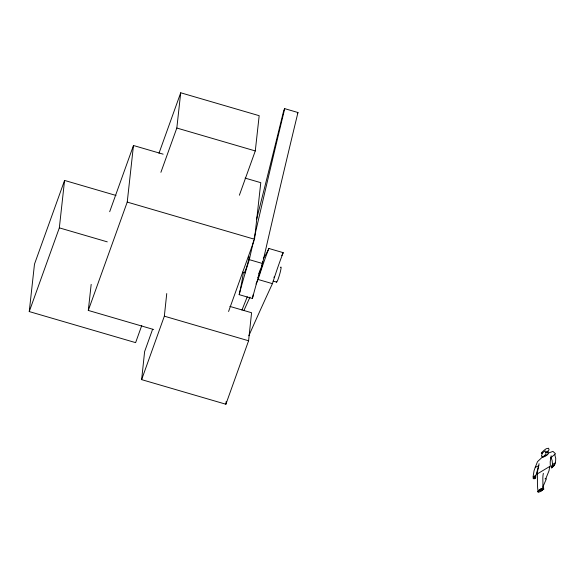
<?xml version="1.0" encoding="UTF-8"?>
<svg xmlns="http://www.w3.org/2000/svg" width="585" height="585" viewBox="0 0 585 585"><rect width="100%" height="100%" fill="white"/><g stroke="black" fill="none" stroke-linecap="round" stroke-linejoin="round"><path stroke-width="0.88" d="M543.326 473.302C542.105 478.793 543.765 484.526 542.193 489.857L540.891 490.756L541.988 490.23L541.812 488.936C540.503 488.819 537.015 491.144 538.529 492.219L540.423 491.532L543.823 489.009L542.471 489.06M537.308 473.887C537.63 479.583 537.059 485.243 537.995 490.822L537.688 491.692L539.582 489.565L541.461 488.585L541.988 488.738L541.41 490.15M551.136 455.773L550.2 461.814L550.317 466.194L549.732 466.457L549.008 470.793L545.79 478.713M229.861 306.401L251.579 312.741L248.588 340.777L225.883 404.235L141.629 379.628L144.619 351.592L152.597 329.296M141.629 379.628L164.341 316.178L166.747 293.568M225.883 404.235L226.168 401.522M141.745 325.545L135.61 342.635L29.25 311.571L34.486 264.149L64.569 180.436L116.005 195.456M29.25 311.571L59.334 227.858L64.569 180.436M153.694 329.523L88.298 310.43L91.172 284.383M88.298 310.43L127.23 202.088L133.475 145.504L163.12 154.162M160.904 172.319L176.824 128.027L180.714 92.781L259.177 115.691L255.287 150.937L239.367 195.236M228.574 311.491L254.533 239.265L260.778 182.681L245.086 178.096M549.732 466.457L536.986 474.113L539.077 463.715M554.755 454.399L555.75 458.647L555.472 462.867L554.836 464.453C553.227 466.735 549.191 470.611 553.132 465.353L553.059 464.856L551.136 467.166L552.701 464.315M537.937 491.861L538.032 491.422M554.602 464.775L553.505 466.289M109.688 211.711L133.475 145.504M158.981 153.263L180.714 92.781M538.843 465.755L535.268 467.269L534.061 470.728L533.067 476.929L535.962 475.21L538.719 465.821M533.403 476.724L533.089 478.267L533.849 478.844L535.092 478.545M243.309 272.764A73.059 7.568 -73.7 0 1 239.177 294.65L252.398 298.511A73.059 7.568 -73.7 0 1 262.519 263.513A1647.85 170.659 -73.7 0 1 297.962 112.517L284.734 108.656L283.798 110.309A1647.85 170.659 -73.7 0 1 256.61 219.148M297.334 113.622L297.962 112.517M546.47 452.775C549.176 451.159 546.734 449.989 546.112 452.827L545.622 453.265L545.22 450.801L542.2 453.112L541.864 454.976C540.935 456.87 541.571 455.715 542.288 456.688C542.741 457.843 545.088 454.845 545.615 454.435M554.119 464.98L551.721 467.737M542.302 457.119C544.116 457.463 549.432 453.982 547.984 453.061L547.831 452.176L549.044 449.609L548.518 448.234L546.229 448.724L544.145 450.253L541.469 452.724L541.344 453.594L542.2 453.112M538.046 491.934L540.218 489.945L541.776 489.623M541.403 490.866L541.842 490.486M542.405 457.046L537.505 461.66L535.268 467.269M547.743 454.326L542.478 457.141M541.981 490.135L543.823 489.009M550.792 457.806L555.472 453.755L552.957 451.408L548.321 453.082M555.07 462.91L552.547 464.424L552.05 460.161L550.99 457.682M543.048 488.746L543.531 488.534L543.238 486.098L546.332 478.954L544.993 478.874M547.297 452.147L547.831 452.176M176.824 128.027L255.287 150.937M127.23 202.088L254.533 239.265M263.294 258.248A73.059 7.568 -73.7 0 0 268.866 248.471L283.198 252.661A73.059 7.568 -73.7 0 0 272.427 283.659A1649.685 170.849 -73.7 0 0 248.844 335.746M253.7 240.333A1647.85 170.659 -73.7 0 0 249.29 259.652L262.519 263.513M242.534 272.157L245.159 272.924M273.144 281.092L276.639 282.116M255.996 284.025A1649.685 170.849 -73.7 0 1 258.095 279.469L272.427 283.659M59.334 227.858L107.282 241.861M164.341 316.178L248.588 340.777M535.736 475.334L535.772 477.418L535.326 477.674L535.019 476.599L534.653 477.704L535.173 478.545L533.696 478.062M253.32 294.328A73.059 7.568 -73.7 0 1 252.398 298.511M254.109 238.563A1647.85 170.659 -73.7 0 1 284.734 108.656M239.177 294.65A73.059 7.568 -73.7 0 1 249.29 259.652M260.296 269.561A8.373 0.87 -73.7 0 1 259.009 273.385M248.318 257.1A8.373 0.87 -73.7 0 1 247.674 263.601A8.373 0.87 -73.7 0 1 244.077 272.522M280.529 267.447A7.876 0.812 -73.7 0 1 279.484 274.979A7.876 0.812 -73.7 0 1 276.42 281.4M283.198 252.661A73.059 7.568 -73.7 0 1 281.773 255.623M262.431 261.415A8.373 0.87 -73.7 0 1 260.749 270.087A8.373 0.87 -73.7 0 1 257.656 277.429M274.438 276.325A8.373 0.87 -73.7 0 1 273.999 277.597M258.095 279.469A73.059 7.568 -73.7 0 1 268.866 248.471M243.916 310.511A1649.685 170.849 -73.7 0 1 249.985 297.121M247.258 296.763A1649.685 170.849 -73.7 0 1 241.956 310.072M259.228 272.749A8.373 0.87 -73.7 0 1 258.797 273.992"/></g></svg>
